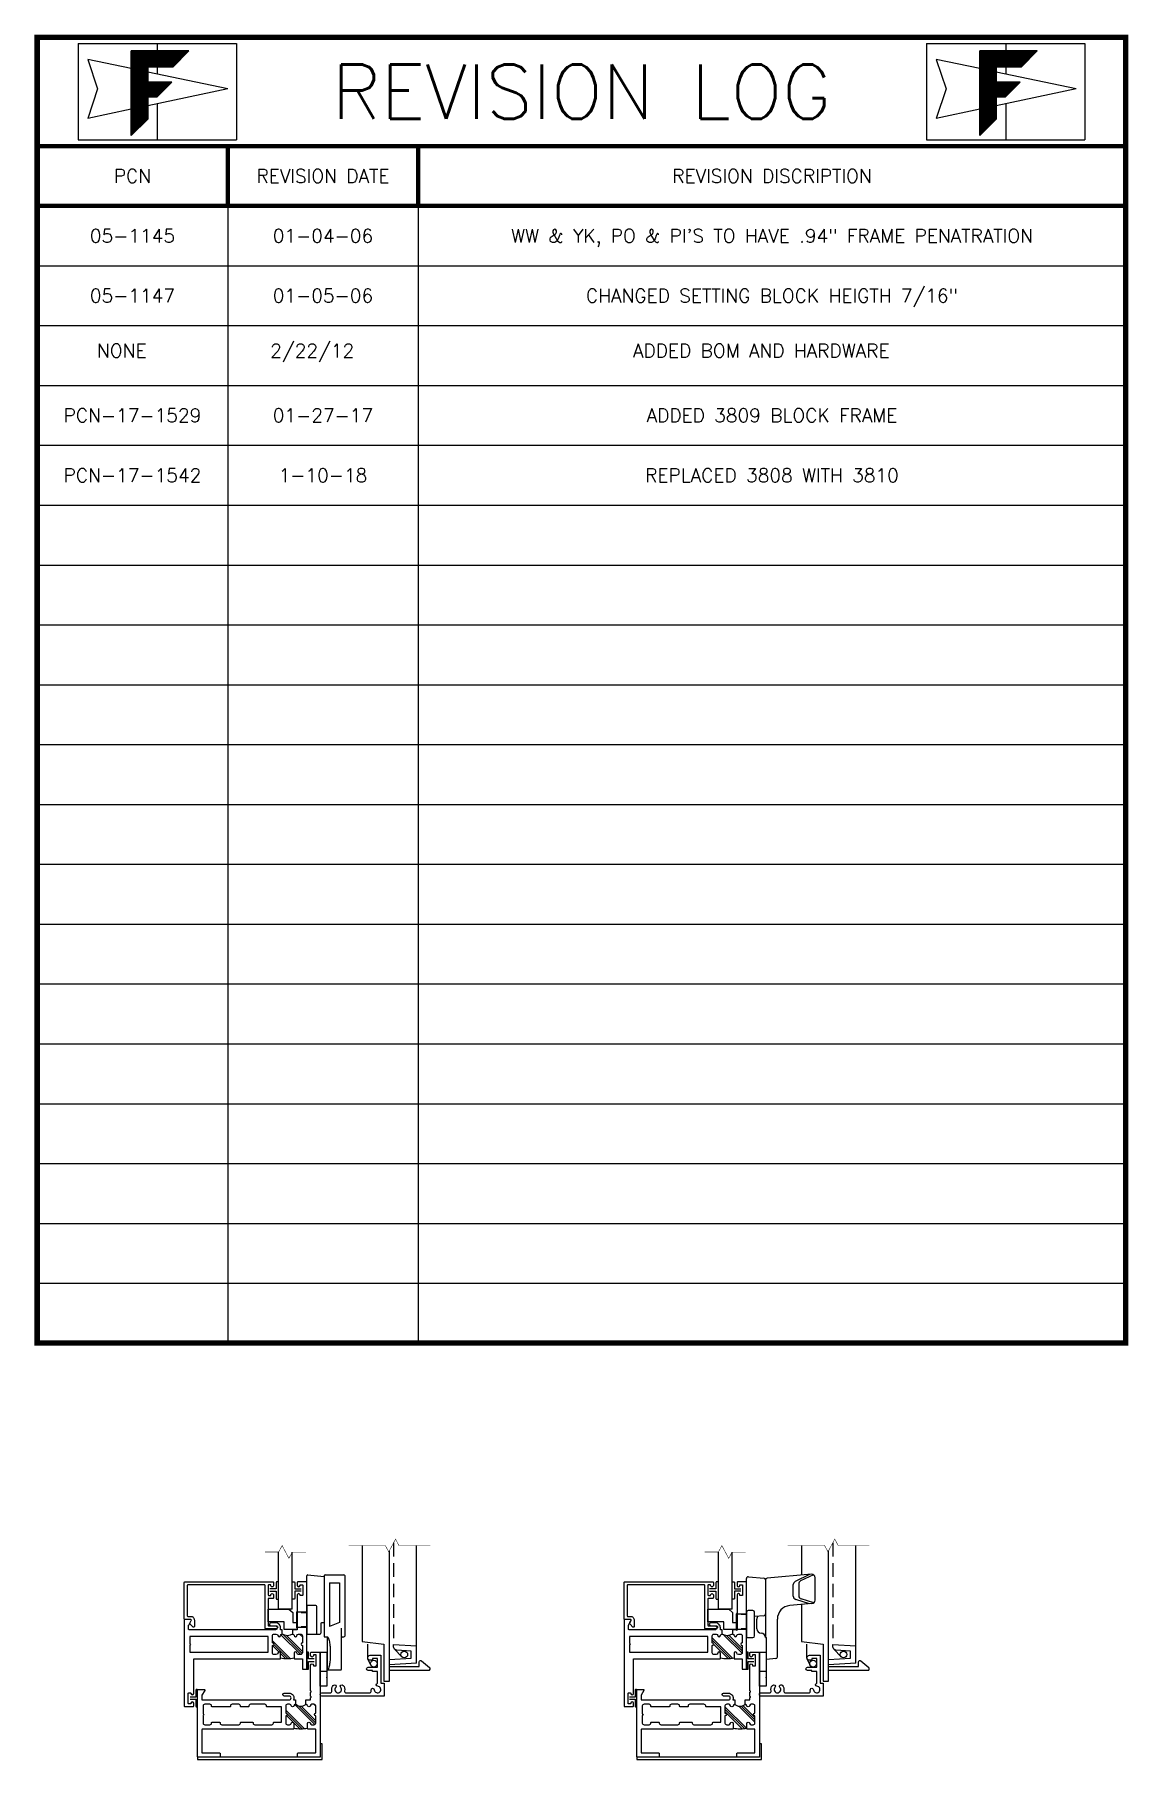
# Model space of a CAD drawing. Extents: x -138 to 168, y -127 to 80.
# Drawn here: x 19.63 to 39.73, y -4.65 to 27.06 of the extents above; entities that cross this region are included whole.
import ezdxf
from ezdxf.enums import TextEntityAlignment as Align

# ---------------------------------------------------------------- set-up
doc = ezdxf.new("R2010")
doc.units = 0
doc.header["$MEASUREMENT"] = 0
doc.linetypes.add('HIDDEN', pattern=[0.375, 0.25, -0.125])
doc.linetypes.add('HIDDEN2', pattern=[0.1875, 0.125, -0.0625])
doc.layers.get('0').update_dxf_attribs({"linetype": 'CONTINUOUS'})
for name, color, linetype in [('FRAME', 1, 'CONTINUOUS'), ('GLASS', 7, 'CONTINUOUS'), ('LOCK', 7, 'CONTINUOUS'), ('MISC', 7, 'CONTINUOUS'), ('REVISION LOG', 7, 'CONTINUOUS'), ('SCREEN', 5, 'CONTINUOUS'), ('TEXT', 7, 'CONTINUOUS'), ('VENT', 5, 'CONTINUOUS'), ('YK_GLASS_STOP', 5, 'CONTINUOUS')]:
    doc.layers.add(name, color=color, linetype=linetype)
doc.styles.get("Standard").update_dxf_attribs({"font": 'simplex.shx'})

# ---------------------------------------------------------------- blocks, each defined once
blk = doc.blocks.new('*X42')
at = {"color": 0}
for p, q in [((7.233, 10.235), (7.463, 10.465)), ((7.233, 10.245), (7.452, 10.465)), ((7.233, 10.256), (7.442, 10.465)), ((7.233, 10.266), (7.431, 10.465)), ((7.233, 10.277), (7.42, 10.465)), ((7.233, 10.288), (7.41, 10.465)), ((7.233, 10.298), (7.399, 10.465)), ((7.233, 10.309), (7.389, 10.465)), ((7.233, 10.319), (7.378, 10.465)), ((7.233, 10.33), (7.367, 10.465)), ((7.233, 10.341), (7.357, 10.465)), ((7.233, 10.351), (7.346, 10.465)), ((7.233, 10.362), (7.336, 10.465)), ((7.233, 10.372), (7.325, 10.465)), ((7.233, 10.383), (7.314, 10.465)), ((7.233, 10.394), (7.304, 10.465)), ((7.233, 10.404), (7.293, 10.465)), ((7.233, 10.415), (7.283, 10.465)), ((7.233, 10.426), (7.272, 10.465)), ((7.233, 10.436), (7.261, 10.465)), ((7.233, 10.447), (7.251, 10.465)), ((7.233, 10.457), (7.24, 10.465)), ((7.355, 10.337), (7.233, 10.459)), ((7.355, 10.326), (7.233, 10.448)), ((7.355, 10.316), (7.233, 10.438)), ((7.355, 10.305), (7.233, 10.427)), ((7.355, 10.295), (7.233, 10.416)), ((7.355, 10.284), (7.233, 10.406)), ((7.355, 10.348), (7.238, 10.465)), ((7.365, 10.348), (7.249, 10.465)), ((7.375, 10.348), (7.259, 10.465)), ((7.386, 10.348), (7.27, 10.465)), ((7.396, 10.348), (7.28, 10.465)), ((7.407, 10.348), (7.291, 10.465)), ((7.418, 10.348), (7.302, 10.465)), ((7.428, 10.348), (7.312, 10.465)), ((7.439, 10.348), (7.323, 10.465)), ((7.449, 10.348), (7.333, 10.465)), ((7.46, 10.348), (7.344, 10.465)), ((7.471, 10.348), (7.355, 10.465)), ((7.357, 10.348), (7.473, 10.465)), ((7.481, 10.348), (7.365, 10.465)), ((7.368, 10.348), (7.484, 10.465)), ((7.492, 10.348), (7.376, 10.465)), ((7.379, 10.348), (7.495, 10.465)), ((7.503, 10.348), (7.386, 10.465)), ((7.389, 10.348), (7.505, 10.465)), ((7.513, 10.348), (7.397, 10.465)), ((7.4, 10.348), (7.516, 10.465)), ((7.524, 10.348), (7.408, 10.465)), ((7.41, 10.348), (7.526, 10.465)), ((7.534, 10.348), (7.418, 10.465)), ((7.421, 10.348), (7.537, 10.465)), ((7.542, 10.351), (7.429, 10.465)), ((7.432, 10.348), (7.548, 10.465)), ((7.548, 10.356), (7.439, 10.465)), ((7.442, 10.348), (7.558, 10.465)), ((7.553, 10.362), (7.45, 10.465)), ((7.453, 10.348), (7.569, 10.465)), ((7.558, 10.367), (7.461, 10.465)), ((7.463, 10.348), (7.58, 10.465)), ((7.563, 10.372), (7.471, 10.465)), ((7.474, 10.348), (7.59, 10.465)), ((7.569, 10.378), (7.482, 10.465)), ((7.485, 10.348), (7.601, 10.465)), ((7.574, 10.383), (7.492, 10.465)), ((7.495, 10.348), (7.611, 10.465)), ((7.579, 10.388), (7.503, 10.465)), ((7.506, 10.348), (7.622, 10.465)), ((7.585, 10.394), (7.514, 10.465)), ((7.516, 10.348), (7.633, 10.465)), ((7.59, 10.399), (7.524, 10.465)), ((7.527, 10.348), (7.643, 10.465)), ((7.595, 10.404), (7.535, 10.465)), ((7.538, 10.348), (7.654, 10.465)), ((7.601, 10.409), (7.546, 10.465)), ((7.606, 10.415), (7.556, 10.465)), ((7.611, 10.42), (7.567, 10.465)), ((7.616, 10.425), (7.577, 10.465)), ((7.622, 10.431), (7.588, 10.465)), ((7.627, 10.436), (7.599, 10.465)), ((7.632, 10.441), (7.609, 10.465)), ((7.638, 10.447), (7.62, 10.465)), ((7.643, 10.452), (7.63, 10.465)), ((7.648, 10.457), (7.641, 10.465)), ((7.654, 10.462), (7.652, 10.465)), ((7.355, 10.273), (7.233, 10.395)), ((7.355, 10.263), (7.233, 10.385)), ((7.355, 10.252), (7.233, 10.374)), ((7.355, 10.241), (7.233, 10.363)), ((7.44, 10.145), (7.233, 10.353)), ((7.233, 10.224), (7.355, 10.346)), ((7.435, 10.14), (7.233, 10.342)), ((7.233, 10.213), (7.355, 10.335)), ((7.43, 10.135), (7.233, 10.332)), ((7.233, 10.203), (7.355, 10.325)), ((7.424, 10.129), (7.233, 10.321)), ((7.233, 10.192), (7.355, 10.314)), ((7.416, 10.127), (7.233, 10.31)), ((7.233, 10.182), (7.355, 10.304)), ((7.405, 10.127), (7.233, 10.3)), ((7.233, 10.171), (7.355, 10.293)), ((7.395, 10.127), (7.233, 10.289)), ((7.233, 10.16), (7.355, 10.282)), ((7.384, 10.127), (7.233, 10.279)), ((7.233, 10.15), (7.355, 10.272)), ((7.373, 10.127), (7.233, 10.268)), ((7.233, 10.139), (7.355, 10.261)), ((7.363, 10.127), (7.233, 10.257)), ((7.233, 10.129), (7.355, 10.25)), ((7.355, 10.125), (7.233, 10.247)), ((7.233, 10.118), (7.355, 10.24)), ((7.233, 10.012), (7.457, 10.236)), ((7.233, 10.022), (7.446, 10.236)), ((7.233, 10.033), (7.436, 10.236)), ((7.233, 10.044), (7.425, 10.236)), ((7.233, 10.054), (7.415, 10.236)), ((7.233, 10.065), (7.404, 10.236)), ((7.233, 10.076), (7.393, 10.236)), ((7.233, 10.086), (7.383, 10.236)), ((7.233, 10.097), (7.372, 10.236)), ((7.233, 10.107), (7.362, 10.236)), ((7.355, 10.114), (7.233, 10.236)), ((7.355, 10.104), (7.233, 10.226)), ((7.355, 10.093), (7.233, 10.215)), ((7.355, 10.082), (7.233, 10.204)), ((7.355, 10.072), (7.233, 10.194)), ((7.355, 10.061), (7.233, 10.183)), ((7.355, 10.051), (7.233, 10.172)), ((7.355, 10.04), (7.233, 10.162)), ((7.355, 10.029), (7.233, 10.151)), ((7.359, 10.127), (7.468, 10.236)), ((7.446, 10.151), (7.36, 10.236)), ((7.37, 10.127), (7.478, 10.236)), ((7.451, 10.156), (7.371, 10.236)), ((7.38, 10.127), (7.489, 10.236)), ((7.456, 10.161), (7.382, 10.236)), ((7.391, 10.127), (7.5, 10.236)), ((7.462, 10.167), (7.392, 10.236)), ((7.402, 10.127), (7.51, 10.236)), ((7.467, 10.172), (7.403, 10.236)), ((7.412, 10.127), (7.521, 10.236)), ((7.472, 10.177), (7.413, 10.236)), ((7.477, 10.182), (7.424, 10.236)), ((7.483, 10.188), (7.435, 10.236)), ((7.488, 10.193), (7.445, 10.236)), ((7.493, 10.198), (7.456, 10.236)), ((7.499, 10.204), (7.466, 10.236)), ((7.504, 10.209), (7.477, 10.236)), ((7.509, 10.214), (7.488, 10.236)), ((7.515, 10.22), (7.498, 10.236)), ((7.52, 10.225), (7.509, 10.236)), ((7.525, 10.23), (7.519, 10.236)), ((7.531, 10.236), (7.53, 10.236)), ((7.355, 10.019), (7.233, 10.141)), ((7.355, 10.008), (7.233, 10.13)), ((7.233, 10.001), (7.355, 10.123)), ((7.355, 9.998), (7.233, 10.119)), ((7.233, 9.991), (7.355, 10.113)), ((7.355, 9.987), (7.233, 10.109)), ((7.233, 9.98), (7.355, 10.102)), ((7.355, 9.976), (7.233, 10.098)), ((7.233, 9.969), (7.355, 10.091)), ((7.355, 9.966), (7.233, 10.088)), ((7.233, 9.959), (7.355, 10.081)), ((7.35, 9.96), (7.233, 10.077)), ((7.233, 9.948), (7.355, 10.07)), ((7.345, 9.955), (7.233, 10.066)), ((7.233, 9.938), (7.355, 10.06)), ((7.339, 9.949), (7.233, 10.056)), ((7.233, 9.927), (7.355, 10.049)), ((7.334, 9.944), (7.233, 10.045)), ((7.233, 9.916), (7.355, 10.038)), ((7.329, 9.939), (7.233, 10.035)), ((7.233, 9.906), (7.355, 10.028)), ((7.324, 9.933), (7.233, 10.024)), ((7.233, 9.895), (7.355, 10.017)), ((7.318, 9.928), (7.233, 10.013)), ((7.233, 9.885), (7.355, 10.007)), ((7.313, 9.923), (7.233, 10.003)), ((7.233, 9.874), (7.355, 9.996)), ((7.308, 9.917), (7.233, 9.992)), ((7.233, 9.863), (7.355, 9.985)), ((7.302, 9.912), (7.233, 9.982)), ((7.233, 9.853), (7.355, 9.975)), ((7.297, 9.907), (7.233, 9.971)), ((7.292, 9.902), (7.233, 9.96)), ((7.286, 9.896), (7.233, 9.95)), ((7.281, 9.891), (7.233, 9.939)), ((7.276, 9.886), (7.233, 9.929)), ((7.271, 9.88), (7.233, 9.918)), ((7.265, 9.875), (7.233, 9.907)), ((7.26, 9.87), (7.233, 9.897)), ((7.255, 9.864), (7.233, 9.886)), ((7.249, 9.859), (7.233, 9.876)), ((7.244, 9.854), (7.233, 9.865)), ((7.239, 9.849), (7.233, 9.854)), ((7.233, 9.843), (7.233, 9.844))]:
    blk.add_line(p, q, dxfattribs=at)
blk = doc.blocks.new('05P19-BLOCK-OG')
h = blk.add_hatch()
h.set_pattern_fill('PLAST', angle=45, style=0)
h.paths.add_polyline_path([(0.006, 1.12, -1), (0.006, 1.17), (0.006, 1.302, 0.414214), (-0.025, 1.333), (-0.063, 1.333, 0.38311), (-0.094, 1.305, -0.947716), (-0.143, 1.308), (-0.143, 1.403, 0.081165), (-0.394, 1.403), (-0.394, 1.308, -0.947716), (-0.443, 1.305, 0.38311), (-0.474, 1.333), (-0.512, 1.333, 0.414214), (-0.544, 1.302), (-0.544, 1.17, -1), (-0.544, 1.12), (-0.544, 0.988, 0.414214), (-0.512, 0.957), (-0.474, 0.957, 0.38311), (-0.443, 0.985, -0.898027), (-0.394, 0.985, 0.009247), (-0.394, 0.984, 0.372543), (-0.363, 0.957, -0.436275), (-0.174, 0.957, 0.38311), (-0.143, 0.985, -0.898027), (-0.094, 0.985, 0.38311), (-0.063, 0.957), (-0.025, 0.957, 0.414214), (0.006, 0.988)])
for points in [[(-0.394, 0.984, -0.009247), (-0.394, 0.985, 0.898027), (-0.443, 0.985, -0.38311), (-0.474, 0.957), (-0.512, 0.957, -0.414214), (-0.544, 0.988), (-0.544, 1.12, 1), (-0.544, 1.17), (-0.544, 1.302, -0.414214), (-0.512, 1.333), (-0.474, 1.333, -0.38311), (-0.443, 1.305, 0.947716), (-0.394, 1.308), (-0.394, 1.403, 0.414214), (-0.404, 1.413), (-2.073, 1.413, -0.414214), (-2.084, 1.423), (-2.084, 1.852), (-1.761, 1.852, 0.414214), (-1.751, 1.862), (-1.751, 1.922, 0.414214), (-1.761, 1.932), (-2.154, 1.932, 0.414214), (-2.163, 1.922), (-2.163, 0.697, 0.414214), (-2.154, 0.687), (-2.042, 0.687, 0.57735), (-2.034, 0.702), (-2.084, 0.788), (-2.084, 0.877), (-0.483, 0.877, -1), (-0.483, 0.806), (-0.572, 0.806, 1), (-0.572, 0.752), (-0.483, 0.752, 0.536675), (-0.401, 0.877), (-0.363, 0.877), (-0.363, 0.957, -0.38311), (-0.394, 0.985)], [(-0.143, 0.984, 0.009247), (-0.143, 0.985, -0.38311), (-0.174, 0.957), (-0.174, 0.877), (-0.087, 0.877), (-0.087, 0.838, 0.317837), (-0.083, 0.833, -0.707107), (-0.083, 0.814, 0.317837), (-0.087, 0.81), (-0.087, 0.738, 0.317837), (-0.083, 0.733, -0.707107), (-0.083, 0.714, 0.317837), (-0.087, 0.71), (-0.087, 0.239, 1), (-0.037, 0.239), (-0.037, 0.25), (0.014, 0.25), (0.014, 0.05), (-0.037, 0.05), (-0.037, 0.064, 1), (-0.087, 0.064), (-0.087, 0.01, 0.414214), (-0.076, 0), (0.076, 0, 0.414214), (0.087, 0.01), (0.087, 1.922, 0.414214), (0.076, 1.932), (-0.316, 1.932, 0.414214), (-0.326, 1.922), (-0.326, 1.862, 0.414214), (-0.316, 1.852), (-0.003, 1.852, -0.414214), (0.006, 1.842), (0.006, 1.423, -0.414214), (-0.003, 1.413), (-0.134, 1.413, 0.414214), (-0.143, 1.403), (-0.143, 1.308, 0.947716), (-0.094, 1.305, -0.38311), (-0.063, 1.333), (-0.025, 1.333, -0.414214), (0.006, 1.302), (0.006, 1.17, 1), (0.006, 1.12), (0.006, 0.988, -0.414214), (-0.025, 0.957), (-0.063, 0.957, -0.38311), (-0.094, 0.985, 0.898027), (-0.143, 0.985)]]:
    blk.add_lwpolyline(points, format="xyb")
blk.add_lwpolyline([(-1.377, 0.988, -0.414214), (-1.408, 0.957), (-1.529, 0.957, -0.414214), (-1.56, 0.988), (-1.56, 0.992, 0.414214), (-1.569, 1.002), (-1.897, 1.002, 0.414214), (-1.907, 0.992), (-1.907, 0.988, -0.414214), (-1.938, 0.957), (-2.032, 0.957, -0.414214), (-2.064, 0.988), (-2.064, 1.132, 1), (-2.064, 1.162), (-2.064, 1.302, -0.414214), (-2.032, 1.333), (-1.938, 1.333, -0.414214), (-1.907, 1.302), (-1.907, 1.302), (-1.907, 1.298, 0.414214), (-1.897, 1.288), (-1.761, 1.288, 0.414214), (-1.751, 1.298), (-1.751, 1.302), (-1.751, 1.302, -0.414214), (-1.72, 1.333), (-1.408, 1.333, -0.414214), (-1.377, 1.302), (-1.377, 1.302), (-1.377, 1.298, 0.414214), (-1.367, 1.288), (-1.155, 1.288, 0.414214), (-1.145, 1.298), (-1.145, 1.302), (-1.145, 1.302, -0.414214), (-1.114, 1.333), (-0.802, 1.333, -0.414214), (-0.771, 1.302), (-0.771, 1.302), (-0.771, 1.298, 0.414214), (-0.761, 1.288), (-0.623, 1.288), (-0.623, 1.002), (-0.889, 1.002, 0.414214), (-0.898, 0.992), (-0.898, 0.988, -0.414214), (-0.93, 0.957), (-1.19, 0.957, -0.414214), (-1.221, 0.988), (-1.221, 0.992, 0.414214), (-1.23, 1.002), (-1.367, 1.002, 0.414214), (-1.377, 0.992)], format="xyb", close=True)
at = {"color": 7}
for centre, radius, start, end in [((-0.269, 0.638), 0.775, 80.7195, 99.2805), ((-0.269, 0.869), 0.129, 42.8591, 137.1409)]:
    blk.add_arc(centre, radius, start, end, dxfattribs=at)
blk = doc.blocks.new('05P11-Z-BAR')
h = blk.add_hatch()
h.set_pattern_fill('PLAST', angle=45, style=0)
h.set_pattern_definition([(45, (-0.3846, -1e-07), (-0.176777, 0.176777), []), (45, (-0.4067, 0.0221), (-0.176777, 0.176777), []), (45, (-0.4288, 0.0442), (-0.176777, 0.176777), [])])
h.paths.add_polyline_path([(0.006, 1.12, -0.414214), (-0.018, 1.145, -0.414214), (0.006, 1.17), (0.006, 1.302, 0.414214), (-0.025, 1.333), (-0.063, 1.333, 0.38311), (-0.094, 1.305, -0.947716), (-0.143, 1.308), (-0.143, 1.403, 0.087329), (-0.394, 1.403), (-0.394, 1.308, -1), (-0.443, 1.308, 0.352985), (-0.473, 1.333), (-0.512, 1.333, 0.414214), (-0.544, 1.302), (-0.544, 1.17, -0.414214), (-0.518, 1.145, -0.414214), (-0.544, 1.12), (-0.544, 0.988, 0.414214), (-0.512, 0.957), (-0.474, 0.957, 0.38311), (-0.443, 0.985, -0.898027), (-0.394, 0.985, 0.38311), (-0.363, 0.957, -0.325577), (-0.174, 0.957, 0.363634), (-0.143, 0.982, -0.947716), (-0.094, 0.985, 0.38311), (-0.063, 0.957), (-0.025, 0.957, 0.414214), (0.006, 0.988)])
blk.add_line((-0.087, 0.877), (-0.087, 0.877))
for points in [[(-2.164, 2.28, -0.414214), (-2.154, 2.29), (-2.001, 2.29, -0.414214), (-1.991, 2.28), (-1.991, 2.226, -1), (-2.041, 2.226), (-2.041, 2.23, 0.414214), (-2.051, 2.24), (-2.081, 2.24, 0.414214), (-2.091, 2.23), (-2.091, 2.05, 0.414214), (-2.081, 2.04), (-2.051, 2.04, 0.414214), (-2.041, 2.05), (-2.041, 2.051, -1), (-1.991, 2.051), (-1.991, 1.413), (-0.403, 1.413, -0.414214), (-0.394, 1.403), (-0.394, 1.306, -0.888834), (-0.443, 1.306, 0.377258), (-0.474, 1.333), (-0.512, 1.333, 0.414214), (-0.544, 1.302), (-0.544, 1.17, -1), (-0.544, 1.12), (-0.544, 0.988, 0.414214), (-0.512, 0.957), (-0.474, 0.957, 0.383109), (-0.443, 0.985, -0.898027), (-0.394, 0.985, 0.38311), (-0.363, 0.957), (-0.363, 0.877), (-0.394, 0.877), (-0.394, 0.842, -0.414214), (-0.483, 0.752), (-0.571, 0.752, -1), (-0.571, 0.806), (-0.486, 0.806, 0.859155), (-0.486, 0.877), (-2.074, 0.877, 0.414214), (-2.084, 0.867), (-2.084, 0.797, 0.131652), (-2.082, 0.792), (-2.035, 0.709, -0.577353), (-2.048, 0.687), (-2.154, 0.687, -0.414214), (-2.164, 0.697), (-2.164, 2.28)], [(-0.025, 0.957, 0.414214), (0.006, 0.988), (0.006, 1.12, -1), (0.006, 1.17), (0.006, 1.302, 0.414214), (-0.025, 1.333), (-0.063, 1.333, 0.38311), (-0.094, 1.305, -0.947716), (-0.143, 1.308), (-0.143, 1.403, -0.414214), (-0.133, 1.413), (0.006, 1.413), (0.006, 1.603), (0.086, 1.603), (0.086, 0.01, -0.414214), (0.077, 0), (-0.077, 0, -0.414214), (-0.087, 0.01), (-0.087, 0.064, -1), (-0.037, 0.064), (-0.037, 0.06, 0.414214), (-0.027, 0.05), (0.003, 0.05, 0.414214), (0.014, 0.06), (0.014, 0.24, 0.414214), (0.003, 0.25), (-0.027, 0.25, 0.414214), (-0.037, 0.24), (-0.037, 0.239, -1), (-0.087, 0.239), (-0.087, 0.877), (-0.174, 0.877), (-0.174, 0.957, 0.363634), (-0.143, 0.982, -0.947716), (-0.094, 0.985, 0.38311), (-0.063, 0.957), (-0.025, 0.957)]]:
    blk.add_lwpolyline(points, format="xyb")
blk.add_lwpolyline([(-2.063, 1.16), (-2.063, 1.288), (-0.623, 1.288), (-0.623, 1.002), (-2.063, 1.002), (-2.063, 1.129), (-2.048, 1.145)], close=True)
at = {"color": 7}
for centre, radius, start, end in [((-0.269, 0.638), 0.775, 80.7195, 99.2805), ((-0.269, 0.828), 0.16, 53.9319, 126.0681)]:
    blk.add_arc(centre, radius, start, end, dxfattribs=at)
blk = doc.blocks.new('05P05-.25in_GLASS_STOP')
blk.add_lwpolyline([(-2.048, 0.632, 0.414214), (-1.978, 0.702), (-1.978, 0.817, 0.668179), (-2.003, 0.828), (-2.053, 0.778, 0.339454), (-2.057, 0.748), (-2.035, 0.71, -0.57735), (-2.048, 0.687), (-2.153, 0.687, 0.414214), (-2.163, 0.677), (-2.163, 0.01, 0.414214), (-2.153, 0), (-0.533, 0, 0.414214), (-0.523, 0.01), (-0.523, 0.064, 0.414214), (-0.548, 0.089), (-0.549, 0.089, 0.414214), (-0.573, 0.064), (-0.573, 0.06, -0.414214), (-0.583, 0.05), (-0.608, 0.05, -0.414214), (-0.623, 0.065), (-0.623, 0.235, -0.414214), (-0.608, 0.25), (-0.583, 0.25, -0.414214), (-0.573, 0.24), (-0.573, 0.239, 0.414214), (-0.549, 0.214), (-0.548, 0.214, 0.414214), (-0.523, 0.239), (-0.523, 0.288, 0.414214), (-0.538, 0.303), (-0.613, 0.303, -0.414214), (-0.623, 0.313), (-0.623, 0.795, -0.414214), (-0.613, 0.805), (-0.474, 0.805, 0.414214), (-0.447, 0.832), (-0.447, 0.833, 0.414214), (-0.474, 0.86), (-0.668, 0.86, 0.414214), (-0.678, 0.85), (-0.678, 0.065, -0.414214), (-0.688, 0.055), (-2.098, 0.055, -0.414214), (-2.108, 0.065), (-2.108, 0.622, -0.414214), (-2.098, 0.632)], format="xyb", close=True)
at = {"color": 7, "linetype": 'Continuous'}
for points in [[(-0.593, 0.17), (-0.475, 0.17), (-0.475, 0.305, -0.414214), (-0.465, 0.315), (-0.44, 0.315, -0.414214), (-0.43, 0.305), (-0.43, 0.009, -0.414214), (-0.44, -0.001), (-0.465, -0.001, -0.414214), (-0.475, 0.009), (-0.475, 0.127), (-0.593, 0.127)], [(-0.017, 0.17), (-0.135, 0.17), (-0.135, 0.305, 0.414214), (-0.145, 0.315), (-0.17, 0.315, 0.414214), (-0.18, 0.305), (-0.18, 0.009, 0.414214), (-0.17, -0.001), (-0.145, -0.001, 0.414214), (-0.135, 0.009), (-0.135, 0.127), (-0.017, 0.127)]]:
    blk.add_lwpolyline(points, format="xyb", dxfattribs=at)
blk = doc.blocks.new('PO_STRIKE_PLATE')
at = {"layer": 'MISC'}
for p, q in [((0, 0), (0, 0.625)), ((0, 0.625), (0.125, 0.625)), ((0.125, 0.625), (0.125, 0)), ((0.125, 0.27), (0, 0.27)), ((0.125, 0), (0, 0))]:
    blk.add_line(p, q, dxfattribs=at)
for p in [(0, 0.16), (0.125, 0.16)]:
    blk.add_point(p, dxfattribs=at)
blk = doc.blocks.new('CUSTODIAL_LOCK')
for p, q in [((0, 0.1232), (0, 0.2643)), ((0.0042, 0.2682), (0.0808, 0.2615)), ((0.0808, 0.2647), (0.0808, -0.0166)), ((0.0847, 0.2686), (0.1706, 0.2686)), ((0.1745, 0.2647), (0.1745, -0.0127)), ((0.1051, 0.2323), (0.1051, 0.0311)), ((0.1051, 0.2323), (0.1501, 0.2323)), ((0.1501, 0.2323), (0.1501, 0.0498)), ((0, 0.1232), (0, 0)), ((0.0418, 0.1271), (0.0039, 0.1271)), ((0.0457, 0), (0.0457, 0.1232)), ((0.0643, 0.0439), (0.0643, 0)), ((0.0808, 0.0478), (0.0682, 0.0478)), ((0.1501, 0.0498), (0.1051, 0.0311)), ((0.1596, -0.0205), (0.1596, 0.0236)), ((0.0039, -0.0039), (0.0418, -0.0039)), ((0.0418, -0.0039), (0.0603, -0.0039)), ((0.0808, -0.0166), (0.0956, -0.0166)), ((0.0956, -0.1686), (0.0956, -0.0166)), ((0.1596, -0.1647), (0.1596, -0.0205)), ((0.1635, -0.0166), (0.1706, -0.0166)), ((0.0956, -0.1686), (0.1557, -0.1686))]:
    blk.add_line(p, q)
blk.add_lwpolyline([(0.0956, -0.0166, -0.307369), (0.0989, -0.0188, -0.053794), (0.1045, -0.0389, -0.023752), (0.1071, -0.0612, -0.017007), (0.1081, -0.0926, -0.017007), (0.1071, -0.124, -0.023752), (0.1045, -0.1463, -0.053794), (0.0989, -0.1664, -0.307369), (0.0956, -0.1686, -0.307369)], format="xyb")
for centre, start, end in [((0.0039, 0.2643), 85, 180), ((0.0847, 0.2647), 90, 180), ((0.1706, 0.2647), 0, 90), ((0.0039, 0.1232), 90, 180), ((0.0418, 0.1232), 0, 90), ((0.0039, 0), 180, 270), ((0.0418, 0), 270, 0), ((0.0603, 0), 270, 0), ((0.0682, 0.0439), 90, 180), ((0.1635, -0.0205), 90, 180), ((0.1706, -0.0127), 270, 0), ((0.1557, -0.1647), 270, 0)]:
    blk.add_arc(centre, 0.00391, start, end)
blk = doc.blocks.new('CAM_HANDLE')
for p, q in [((0, 0.1162), (0, 0.2715)), ((0.0085, 0.2793), (0.0804, 0.273)), ((0.0875, 0.2652), (0.0875, 0)), ((0.298, 0.2908), (0.0946, 0.273)), ((0.215, 0.19), (0.215, 0.2437)), ((0.29, 0.2901), (0.2238, 0.2578)), ((0.24, 0.2459), (0.24, 0.1922)), ((0.3075, 0.2886), (0.2488, 0.26)), ((0.315, 0.1716), (0.315, 0.2752)), ((0.29, 0.1551), (0.226, 0.1751)), ((0.3089, 0.1592), (0.251, 0.1773)), ((0, 0.1162), (0, 0)), ((0.0297, 0.124), (0.0078, 0.124)), ((0.0375, 0.0078), (0.0375, 0.1162)), ((0.0804, 0.1005), (0.0375, 0.0967)), ((0.0475, 0.04), (0.0475, 0.0842)), ((0.142, -0.089), (0.142, 0.0848)), ((0.3007, 0.156), (0.1991, 0.1471)), ((0, 0), (0.0297, 0)), ((0.0875, 0), (0.092, 0)), ((0.092, -0.1005), (0.092, 0)), ((0.1349, -0.0968), (0.092, -0.1005))]:
    blk.add_line(p, q)
for centre, radius, start, end in [((0.0078, 0.2715), 0.00781, 85, 180), ((0.0797, 0.2652), 0.00781, 0, 85), ((0.0953, 0.2652), 0.00781, 95, 180), ((0.2306, 0.2437), 0.0156, 115.98871, 180), ((0.2556, 0.2459), 0.0156, 115.98871, 180), ((0.2994, 0.2752), 0.0156, 0, 95), ((0.2306, 0.19), 0.0156, 180, 252.64538), ((0.2556, 0.1922), 0.0156, 180, 252.64538), ((0.2994, 0.1716), 0.0156, 275, 0), ((0.0078, 0.1162), 0.00781, 90, 180), ((0.0297, 0.1162), 0.00781, 0, 90), ((0.0675, 0.0842), 0.02, 136.03248, 180), ((0.0797, 0.1083), 0.00781, 275, 0), ((0.2045, 0.0848), 0.0625, 95, 180), ((0.0297, 0.0078), 0.00781, 270, 360), ((0.0675, 0.04), 0.02, 180, 270), ((0.0675, 0), 0.02, 0, 90), ((0.1342, -0.089), 0.00781, 275, 0)]:
    blk.add_arc(centre, radius, start, end)
blk = doc.blocks.new('107-WICKET_SCREEN_LOCK')
at = {"linetype": 'HIDDEN'}
for p, q in [((1.436, 2.009), (1.436, 0.142)), ((0.962, -0.102), (0.962, 0.183)), ((1.588, -0.086), (1.452, 0.058)), ((1.018, -0.236), (0.966, -0.121))]:
    blk.add_line(p, q, dxfattribs=at)
for p, q in [((1.859, -0.201), (1.359, -0.233)), ((1.359, -0.333), (2.079, -0.333))]:
    blk.add_line(p, q)
at = {"color": 7, "const_width": 0.0094}
blk.add_lwpolyline([(0.609, 1.961), (1.285, 1.961), (1.348, 1.844), (1.473, 2.079), (1.535, 1.961), (2.109, 1.961)], dxfattribs=at)
for points in [[(0.859, 1.961), (0.859, 0.197), (1.259, 0.147), (1.259, -0.533), (1.359, -0.533), (1.359, 1.865)], [(1.859, -0.201), (1.859, 1.961)]]:
    blk.add_lwpolyline(points)
for points in [[(1.359, -0.133), (1.759, -0.108), (1.759, 0.022), (1.494, 0.039, -0.396047), (1.436, 0.101), (1.436, 0.142), (1.859, 0.116)], [(1.359, -0.263), (1.909, -0.263), (1.909, -0.178, -0.632583), (1.95, -0.158), (2.098, -0.28)]]:
    blk.add_lwpolyline(points, format="xyb")
blk.add_lwpolyline([(0.117, -0.747), (0.273, -0.747, 0.474498), (0.302, -0.711, -0.23117), (0.328, -0.609, -1), (0.374, -0.648, 0.640319), (0.42, -0.747, 0.640319), (0.465, -0.648, -1), (0.511, -0.609, -0.23117), (0.537, -0.711, 0.474498), (0.566, -0.747), (0.995, -0.747, 0.474498), (1.024, -0.711, -0.03084), (1.022, -0.696, -1), (1.082, -0.692, 0.640319), (1.184, -0.729, 0.640319), (1.146, -0.627, -0.854107), (1.142, -0.568), (1.142, -0.357), (1.052, -0.357), (1.052, -0.337), (0.972, -0.337, -1.000005), (0.972, -0.277), (1.142, -0.277), (1.142, -0.117), (1.052, -0.117), (1.052, -0.147), (1.007, -0.147, -1), (1.007, -0.057), (1.202, -0.057), (1.202, -0.567), (1.262, -0.567), (1.262, -0.807), (0.117, -0.807, -1.000005)], format="xyb", close=True)
for centre in [(1.633, -0.043), (1.074, -0.211)]:
    blk.add_circle(centre, 0.0618)
blk.add_arc((2.079, -0.303), 0.03, 270.0003, 50.7327)

msp = doc.modelspace()

# ---------------------------------------------------------------- linework, layer by layer
at = {"color": 7}
for p, q in [((24.445, -2.227), (24.445, -1.931)), ((24.455, -2.227), (24.455, -1.931)), ((24.628, -1.939), (24.455, -1.939)), ((24.628, -2.22), (24.628, -1.939)), ((32.525, -2.263), (32.525, -1.967)), ((32.535, -2.263), (32.535, -1.967)), ((32.708, -1.974), (32.535, -1.974)), ((32.708, -2.255), (32.708, -1.974)), ((24.628, -2.22), (24.455, -2.22)), ((32.708, -2.255), (32.535, -2.255))]:
    msp.add_line(p, q, dxfattribs=at)
at = {"color": 7, "linetype": 'HIDDEN2', "ltscale": 0.25}
for p, q in [((24.628, -1.949), (24.455, -1.949)), ((24.628, -2.21), (24.455, -2.21)), ((32.708, -1.984), (32.535, -1.984)), ((32.708, -2.245), (32.535, -2.245))]:
    msp.add_line(p, q, dxfattribs=at)
at = {"color": 7, "const_width": 0.0094}
msp.add_lwpolyline([(33.466, -0.713), (34.142, -0.713), (34.205, -0.83), (34.33, -0.595), (34.392, -0.713), (34.966, -0.713)], dxfattribs=at)
at = {"color": 7}
for centre, start, end in [((24.45, -1.931), 0, 180), ((32.53, -1.967), 0, 180), ((24.45, -2.227), 180, 0), ((32.53, -2.263), 180, 0)]:
    msp.add_arc(centre, 0.005, start, end, dxfattribs=at)
at = {"layer": 'GLASS', "color": 7, "linetype": 'Continuous'}
for p, q in [((24.112, -1.883), (24.112, -0.838)), ((24.362, -1.883), (24.362, -0.835)), ((32.192, -1.883), (32.192, -0.838)), ((32.442, -1.883), (32.442, -0.835))]:
    msp.add_line(p, q, dxfattribs=at)
at = {"layer": 'GLASS'}
for p, q in [((24.362, -1.883), (24.112, -1.883)), ((32.442, -1.883), (32.192, -1.883))]:
    msp.add_line(p, q, dxfattribs=at)
at = {"layer": 'MISC', "const_width": 0.0094}
for points in [[(23.862, -0.832), (24.112, -0.832), (24.176, -0.715), (24.301, -0.95), (24.362, -0.835), (24.612, -0.835)], [(31.942, -0.832), (32.192, -0.832), (32.256, -0.715), (32.381, -0.95), (32.442, -0.835), (32.692, -0.835)]]:
    msp.add_lwpolyline(points, dxfattribs=at)
at = {"layer": 'MISC', "linetype": 'Continuous'}
for points in [[(24.455, -2.256), (24.213, -2.256), (24.213, -2.115), (23.919, -2.115), (23.919, -1.883), (24.301, -1.883)], [(24.301, -1.883), (24.37, -1.943), (24.37, -2.131), (24.455, -2.131)], [(32.535, -2.256), (32.293, -2.256), (32.293, -2.115), (31.999, -2.115), (31.999, -1.883), (32.381, -1.883)], [(32.381, -1.883), (32.45, -1.943), (32.45, -2.131), (32.535, -2.131)]]:
    msp.add_lwpolyline(points, dxfattribs=at)
for points in [[(24.763, -2.797), (24.661, -2.797), (24.661, -2.681, 0.414214), (24.651, -2.671), (24.638, -2.671, 0.414214), (24.628, -2.681), (24.628, -2.977, 0.414214), (24.638, -2.987)], [(24.638, -2.987), (24.651, -2.987, 0.414214), (24.661, -2.977), (24.661, -2.844), (24.763, -2.844)], [(32.843, -2.797), (32.741, -2.797), (32.741, -2.681, 0.414214), (32.731, -2.671), (32.718, -2.671, 0.414214), (32.708, -2.681), (32.708, -2.977, 0.414214), (32.718, -2.987)], [(32.718, -2.987), (32.731, -2.987, 0.414214), (32.741, -2.977), (32.741, -2.844), (32.843, -2.844)], [(22.489, -3.535), (22.591, -3.535), (22.591, -3.666, 0.414214), (22.601, -3.676), (22.614, -3.676, 0.414214), (22.624, -3.666), (22.624, -3.37, 0.414214), (22.614, -3.36)], [(22.614, -3.36), (22.601, -3.36, 0.414214), (22.591, -3.37), (22.591, -3.502), (22.489, -3.502)], [(30.559, -3.535), (30.661, -3.535), (30.661, -3.666, 0.414214), (30.671, -3.676), (30.684, -3.676, 0.414214), (30.694, -3.666), (30.694, -3.37, 0.414214), (30.684, -3.36)], [(30.684, -3.36), (30.671, -3.36, 0.414214), (30.661, -3.37), (30.661, -3.502), (30.559, -3.502)]]:
    msp.add_lwpolyline(points, format="xyb", dxfattribs=at)
at = {"layer": 'MISC'}
for points in [[(22.624, -4.606), (22.624, -4.646), (24.914, -4.646), (24.914, -4.356), (24.874, -4.356), (24.874, -4.606)], [(30.694, -4.606), (30.694, -4.646), (32.984, -4.646), (32.984, -4.356), (32.944, -4.356), (32.944, -4.606)]]:
    msp.add_lwpolyline(points, close=True, dxfattribs=at)
at = {"layer": 'REVISION LOG', "color": 151}
for p, q in [((20.426, 26.892), (23.338, 26.892)), ((20.426, 26.892), (20.426, 25.122)), ((21.882, 26.892), (21.882, 26.754)), ((23.338, 26.892), (23.338, 25.122)), ((36.015, 26.892), (38.926, 26.892)), ((36.015, 26.892), (36.015, 25.122)), ((37.471, 26.892), (37.471, 26.754)), ((38.926, 26.892), (38.926, 25.122)), ((21.882, 26.464), (21.882, 26.33)), ((37.471, 26.464), (37.471, 26.33)), ((21.882, 25.784), (21.882, 25.122)), ((37.471, 25.784), (37.471, 25.122)), ((20.426, 25.122), (23.338, 25.122)), ((36.015, 25.122), (38.926, 25.122))]:
    msp.add_line(p, q, dxfattribs=at)
at = {"layer": 'REVISION LOG', "color": 1}
for p, q in [((21.404, 26.43), (20.605, 26.598)), ((20.605, 26.598), (20.785, 26.057)), ((23.179, 26.057), (21.709, 26.366)), ((36.993, 26.43), (36.194, 26.598)), ((36.194, 26.598), (36.374, 26.057)), ((38.767, 26.057), (37.298, 26.366)), ((20.785, 26.057), (20.605, 25.516)), ((23.179, 26.057), (21.709, 25.748)), ((36.374, 26.057), (36.194, 25.516)), ((38.767, 26.057), (37.298, 25.748)), ((21.404, 25.684), (20.605, 25.516)), ((36.993, 25.684), (36.194, 25.516))]:
    msp.add_line(p, q, dxfattribs=at)
at = {"layer": 'REVISION LOG'}
for p, q in [((26.676, 25.007), (26.676, 3.007)), ((23.176, 23.907), (23.176, 3.007)), ((19.676, 22.807), (39.676, 22.807)), ((19.676, 21.707), (39.676, 21.707)), ((19.676, 20.607), (39.676, 20.607)), ((19.676, 19.507), (39.676, 19.507)), ((19.676, 18.407), (39.676, 18.407)), ((19.676, 17.307), (39.676, 17.307)), ((19.676, 16.207), (39.676, 16.207)), ((19.676, 15.107), (39.676, 15.107)), ((19.676, 14.007), (39.676, 14.007)), ((19.676, 12.907), (39.676, 12.907)), ((19.676, 11.807), (39.676, 11.807)), ((19.676, 10.707), (39.676, 10.707)), ((19.676, 9.607), (39.676, 9.607)), ((19.676, 8.507), (39.676, 8.507)), ((19.676, 7.407), (39.676, 7.407)), ((19.676, 6.307), (39.676, 6.307)), ((19.676, 5.207), (39.676, 5.207)), ((19.676, 4.107), (39.676, 4.107))]:
    msp.add_line(p, q, dxfattribs=at)
at = {"layer": 'REVISION LOG', "const_width": 0.1}
msp.add_lwpolyline([(39.676, 3.007), (39.676, 27.007), (19.676, 27.007), (19.676, 3.007), (39.676, 3.007), (39.676, 3.007)], close=True, dxfattribs=at)
at = {"layer": 'REVISION LOG', "color": 151}
for points in [[(21.709, 25.504), (21.709, 25.911), (21.878, 25.911), (21.709, 25.911), (21.709, 25.504), (21.404, 25.199), (21.404, 26.754), (22.461, 26.754), (22.171, 26.464), (21.709, 26.464), (21.709, 26.183), (22.149, 26.183), (21.709, 26.183), (21.709, 26.464), (22.171, 26.464), (22.461, 26.754), (21.404, 26.754), (21.404, 25.199), (21.709, 25.504), (21.709, 25.911), (21.878, 25.911), (22.149, 26.183), (21.709, 26.183), (21.709, 26.464), (22.171, 26.464), (22.461, 26.754), (21.404, 26.754), (21.404, 25.199)], [(37.298, 25.504), (37.298, 25.911), (37.467, 25.911), (37.298, 25.911), (37.298, 25.504), (36.993, 25.199), (36.993, 26.754), (38.05, 26.754), (37.76, 26.464), (37.298, 26.464), (37.298, 26.183), (37.738, 26.183), (37.298, 26.183), (37.298, 26.464), (37.76, 26.464), (38.05, 26.754), (36.993, 26.754), (36.993, 25.199), (37.298, 25.504), (37.298, 25.911), (37.467, 25.911), (37.738, 26.183), (37.298, 26.183), (37.298, 26.464), (37.76, 26.464), (38.05, 26.754), (36.993, 26.754), (36.993, 25.199)]]:
    msp.add_lwpolyline(points, close=True, dxfattribs=at)
at = {"layer": 'REVISION LOG', "const_width": 0.08}
for points in [[(19.676, 25.007), (39.676, 25.007)], [(23.176, 25.007), (23.176, 23.907)], [(26.676, 25.007), (26.676, 23.907)], [(19.676, 23.907), (39.676, 23.907)]]:
    msp.add_lwpolyline(points, dxfattribs=at)
at = {"layer": 'SCREEN', "linetype": 'HIDDEN'}
for p, q in [((34.293, -0.665), (34.293, -2.532)), ((33.819, -2.776), (33.819, -2.491)), ((33.875, -2.91), (33.823, -2.795)), ((34.445, -2.76), (34.31, -2.616))]:
    msp.add_line(p, q, dxfattribs=at)
at = {"layer": 'SCREEN'}
for p, q in [((34.716, -2.875), (34.216, -2.907)), ((34.216, -3.007), (34.936, -3.007))]:
    msp.add_line(p, q, dxfattribs=at)
for points in [[(33.716, -0.713), (33.716, -1.258)], [(33.716, -1.798), (33.716, -2.477), (34.116, -2.527), (34.116, -3.207), (34.216, -3.207), (34.216, -0.809)], [(34.716, -2.875), (34.716, -0.713)]]:
    msp.add_lwpolyline(points, dxfattribs=at)
for points in [[(34.216, -2.807), (34.616, -2.782), (34.616, -2.652), (34.351, -2.635, -0.396047), (34.293, -2.573), (34.293, -2.532), (34.716, -2.558)], [(34.216, -2.937), (34.766, -2.937), (34.766, -2.852, -0.632583), (34.807, -2.832), (34.955, -2.953)]]:
    msp.add_lwpolyline(points, format="xyb", dxfattribs=at)
msp.add_lwpolyline([(32.974, -3.421), (33.13, -3.421, 0.474498), (33.159, -3.385, -0.23117), (33.185, -3.283, -1), (33.231, -3.322, 0.640319), (33.277, -3.421, 0.640319), (33.322, -3.322, -1), (33.368, -3.283, -0.23117), (33.394, -3.385, 0.474498), (33.424, -3.421), (33.852, -3.421, 0.474498), (33.881, -3.385, -0.03084), (33.879, -3.37, -1), (33.939, -3.366, 0.640319), (34.041, -3.403, 0.640319), (34.003, -3.301, -0.854107), (33.999, -3.242), (33.999, -3.031), (33.909, -3.031), (33.909, -3.011), (33.829, -3.011, -1.000005), (33.829, -2.951), (33.999, -2.951), (33.999, -2.791), (33.909, -2.791), (33.909, -2.821), (33.864, -2.821, -1), (33.864, -2.731), (34.059, -2.731), (34.059, -3.241), (34.119, -3.241), (34.119, -3.481), (32.974, -3.481, -1.000005)], format="xyb", close=True, dxfattribs=at)
for centre in [(33.931, -2.885), (34.49, -2.717)]:
    msp.add_circle(centre, 0.0618, dxfattribs=at)
msp.add_arc((34.936, -2.977), 0.03, 270.0003, 50.7327, dxfattribs=at)
at = {"layer": 'TEXT'}
for p, q in [((24.455, -2.126), (24.455, -2.251)), ((32.525, -2.126), (32.525, -2.251))]:
    msp.add_line(p, q, dxfattribs=at)

# ---------------------------------------------------------------- block references
at = {"layer": 'FRAME', "xscale": -1, "rotation": 180}
for p in [(24.787, -2.674), (32.857, -2.674)]:
    msp.add_blockref('05P19-BLOCK-OG', p, dxfattribs=at)
at = {"layer": 'LOCK', "xscale": 4, "yscale": 4, "zscale": 4}
for name, p in [('CUSTODIAL_LOCK', (24.628, -2.326)), ('CAM_HANDLE', (32.708, -2.405))]:
    msp.add_blockref(name, p, dxfattribs=at)
at = {"layer": 'REVISION LOG', "color": 151, "xscale": 2.5, "yscale": 2.5, "zscale": 2.5}
for p in [(3.322, 0.593), (18.911, 0.593)]:
    msp.add_blockref('*X42', p, dxfattribs=at)
at = {"layer": 'SCREEN'}
msp.add_blockref('107-WICKET_SCREEN_LOCK', (24.787, -2.674), dxfattribs=at)
at = {"layer": 'TEXT'}
for p in [(24.874, -3.299), (32.944, -3.299)]:
    msp.add_blockref('PO_STRIKE_PLATE', p, dxfattribs=at)
at = {"layer": 'VENT', "xscale": -1, "rotation": 180}
for p in [(24.542, -1.383), (32.622, -1.383)]:
    msp.add_blockref('05P11-Z-BAR', p, dxfattribs=at)
at = {"layer": 'YK_GLASS_STOP', "xscale": -1, "rotation": 180}
for p in [(24.542, -1.383), (32.622, -1.383)]:
    msp.add_blockref('05P05-.25in_GLASS_STOP', p, dxfattribs=at)

# ---------------------------------------------------------------- texts
at = {"layer": 'REVISION LOG'}
for s, height, p in [('REVISION LOG', 1, (29.676, 26.007)), ('PCN', 0.25, (21.426, 24.457)), ('REVISION DATE', 0.25, (24.926, 24.457)), ('REVISION DISCRIPTION', 0.25, (33.176, 24.457)), ('05-1145', 0.25, (21.426, 23.357)), ('01-04-06', 0.25, (24.926, 23.357)), ('WW & YK, PO & PI\'S TO HAVE .94" FRAME PENATRATION', 0.25, (33.176, 23.357)), ('05-1147', 0.25, (21.426, 22.257)), ('01-05-06', 0.25, (24.926, 22.257)), ('CHANGED SETTING BLOCK HEIGTH 7/16"', 0.25, (33.176, 22.257)), ('NONE', 0.25, (21.229, 21.246)), ('2/22/12', 0.25, (24.729, 21.246)), ('ADDED BOM AND HARDWARE', 0.25, (32.979, 21.246)), ('PCN-17-1529', 0.25, (21.426, 20.057)), ('01-27-17', 0.25, (24.926, 20.057)), ('ADDED 3809 BLOCK FRAME', 0.25, (33.176, 20.057)), ('PCN-17-1542', 0.25, (21.426, 18.957)), ('1-10-18', 0.25, (24.926, 18.957)), ('REPLACED 3808 WITH 3810', 0.25, (33.176, 18.957))]:
    msp.add_text(s, height=height, dxfattribs=at).set_placement(p, align=Align.MIDDLE_CENTER)

doc.saveas('drawing.dxf')
